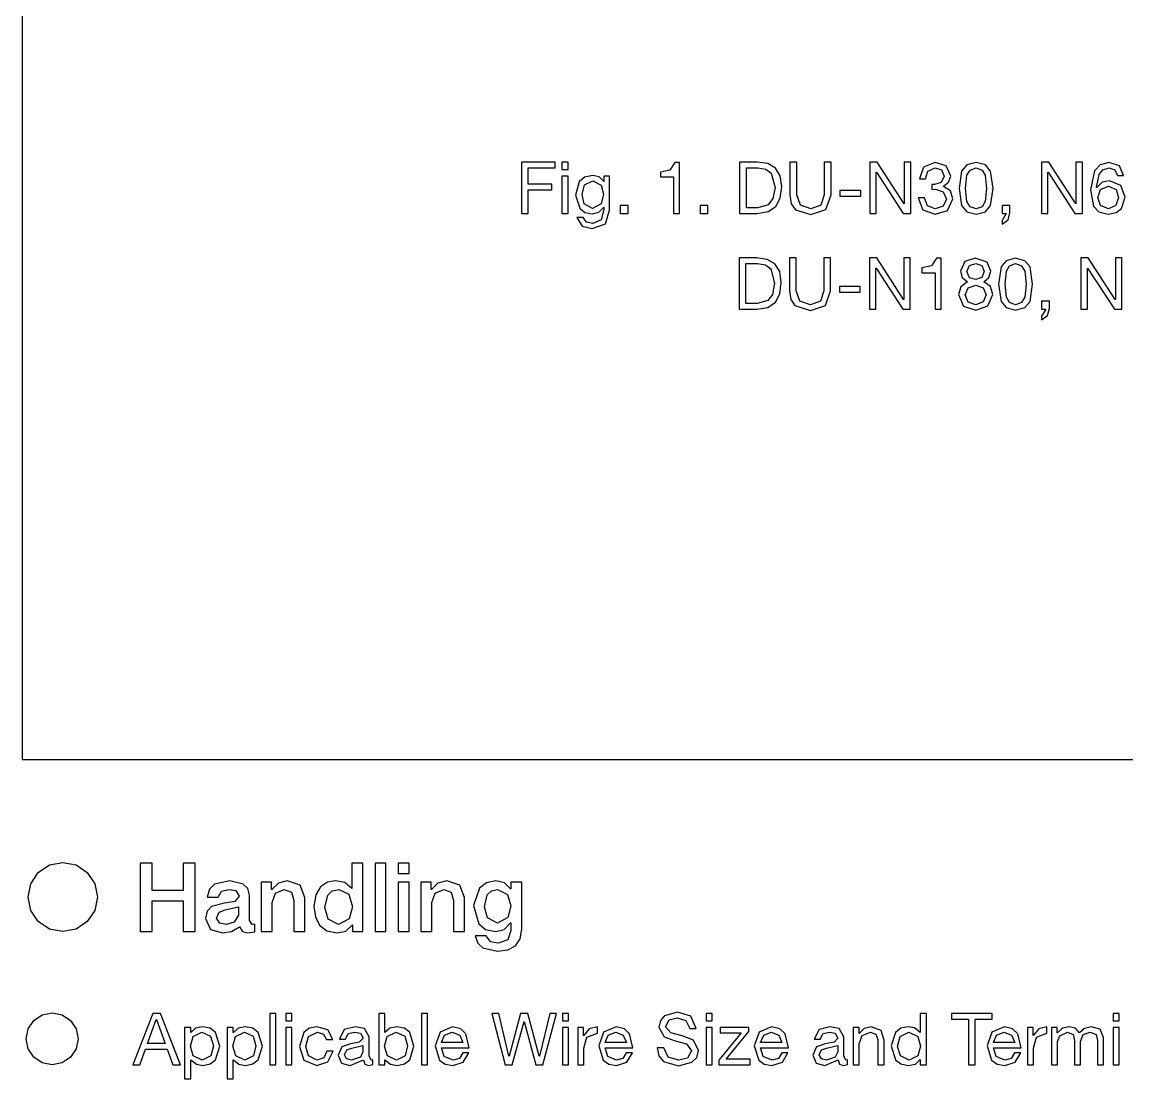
# Model space of a CAD drawing. Extents: x -212 to 220, y 7 to 294.
# Drawn here: x 18.11 to 66.95, y 149.98 to 196.68 of the extents above; entities that cross this region are included whole.
import ezdxf

# ---------------------------------------------------------------- set-up
doc = ezdxf.new("R2010")
doc.units = 0

msp = doc.modelspace()

# ---------------------------------------------------------------- linework, layer by layer
at = {"layer": '1'}
for p, q in [((18.105927, 258.917151), (18.105927, 164.090694)), ((41.668087, 190.493096), (40.179809, 190.493096)), ((40.179809, 190.493096), (40.179809, 188.227608)), ((41.668087, 190.240917), (41.668087, 190.493096)), ((42.241696, 190.493096), (41.972978, 190.493096)), ((41.972978, 190.493096), (41.972978, 190.162367)), ((42.241696, 190.162367), (42.241696, 190.493096)), ((50.602923, 190.493096), (49.82571, 190.493096)), ((49.82571, 190.493096), (49.82571, 188.227608)), ((51.067558, 190.427403), (50.602923, 190.493096)), ((52.350616, 190.493096), (52.048826, 190.493096)), ((52.048826, 190.493096), (52.048826, 189.04616)), ((52.350616, 189.04616), (52.350616, 190.493096)), ((53.871967, 190.493096), (53.570176, 190.493096)), ((53.570176, 190.493096), (53.570176, 189.04616)), ((53.871967, 189.04616), (53.871967, 190.493096)), ((55.906982, 190.493096), (55.584519, 190.493096)), ((55.584519, 190.493096), (55.584519, 188.227608)), ((57.097604, 188.657555), (55.906982, 190.493096)), ((57.391115, 190.493096), (57.105859, 190.493096)), ((57.105859, 190.493096), (57.105859, 188.657555)), ((57.391115, 188.227608), (57.391115, 190.493096)), ((63.495131, 190.493092), (63.172671, 190.493092)), ((63.172671, 190.493092), (63.172671, 188.227604)), ((64.685753, 188.657551), (63.495131, 190.493092)), ((64.97926, 190.493092), (64.694008, 190.493092)), ((64.694008, 190.493092), (64.694008, 188.657551)), ((64.97926, 188.227604), (64.97926, 190.493092)), ((40.481599, 189.521583), (40.481599, 190.240917)), ((40.481599, 190.240917), (41.668087, 190.240917)), ((41.972978, 190.162367), (42.241696, 190.162367)), ((46.739602, 190.139115), (46.324123, 190.054883)), ((46.324123, 190.054883), (46.324123, 189.839908)), ((46.969045, 190.480696), (46.739602, 190.139115)), ((47.175751, 190.480696), (46.969045, 190.480696)), ((47.175751, 188.227608), (47.175751, 190.480696)), ((50.1275, 190.240917), (50.635996, 190.240917)), ((50.1275, 188.479787), (50.1275, 190.240917)), ((50.635996, 190.240917), (50.987911, 190.181424)), ((50.987911, 190.181424), (51.222005, 190.009924)), ((51.408557, 190.227997), (51.067558, 190.427403)), ((51.222005, 190.009924), (51.392537, 189.372754)), ((51.618556, 189.891391), (51.408557, 190.227997)), ((55.869775, 188.227608), (55.869775, 190.046614)), ((55.869775, 190.046614), (55.87803, 190.046614)), ((55.87803, 190.046614), (57.060386, 188.227608)), ((57.960598, 190.276553), (57.777663, 189.753072)), ((58.472193, 190.480675), (57.960598, 190.276553)), ((58.04638, 189.753072), (58.149214, 190.094652)), ((58.149214, 190.094652), (58.472193, 190.240896)), ((58.96105, 190.333914), (58.472193, 190.480675)), ((58.472193, 190.240896), (58.757963, 190.147362)), ((58.757963, 190.147362), (58.873201, 189.877094)), ((59.158453, 189.877094), (58.96105, 190.333914)), ((59.641628, 190.093639), (59.530524, 189.331415)), ((59.867131, 190.371465), (59.641628, 190.093639)), ((60.28293, 190.480696), (59.867131, 190.371465)), ((59.875718, 189.913802), (60.014598, 190.146539)), ((60.014598, 190.146539), (60.28293, 190.240913)), ((60.696341, 190.371465), (60.28293, 190.480696)), ((60.28293, 190.240913), (60.548869, 190.146539)), ((60.548869, 190.146539), (60.686522, 189.913802)), ((60.920617, 190.093639), (60.696341, 190.371465)), ((61.031205, 189.331415), (60.920617, 190.093639)), ((63.457923, 188.227604), (63.457923, 190.046611)), ((63.457923, 190.046611), (63.466178, 190.046611)), ((63.466178, 190.046611), (64.648531, 188.227604)), ((65.514641, 190.108106), (65.341008, 189.273532)), ((65.770052, 190.378696), (65.514641, 190.108106)), ((65.717231, 189.94325), (65.880656, 190.156028)), ((66.171964, 190.480692), (65.770052, 190.378696)), ((65.880656, 190.156028), (66.159578, 190.240906)), ((66.159578, 190.240906), (66.417441, 190.149439)), ((66.615351, 190.329797), (66.171964, 190.480692)), ((66.417441, 190.149439), (66.535779, 189.906043)), ((66.804482, 189.90605), (66.615351, 190.329797)), ((41.523396, 189.521583), (40.481599, 189.521583)), ((41.523396, 189.26527), (41.523396, 189.521583)), ((42.241696, 189.868846), (41.972978, 189.868846)), ((41.972978, 189.868846), (41.972978, 188.227608)), ((42.241696, 188.227608), (42.241696, 189.868846)), ((42.740379, 189.618217), (42.574498, 189.042025)), ((42.973891, 189.825116), (42.740379, 189.618217)), ((42.972915, 189.488509), (43.343432, 189.670409)), ((43.331039, 189.906054), (42.973891, 189.825116)), ((43.616809, 189.837841), (43.331039, 189.906054)), ((43.343432, 189.670409), (43.704134, 189.483858)), ((43.818863, 189.633202), (43.616809, 189.837841)), ((43.82299, 189.633202), (43.818863, 189.633202)), ((44.079304, 189.868846), (43.82299, 189.868846)), ((43.82299, 189.868846), (43.82299, 189.633202)), ((44.079304, 188.368168), (44.079304, 189.868846)), ((46.324123, 189.839908), (46.907034, 189.839908)), ((46.907034, 189.839908), (46.907034, 188.227608)), ((51.690193, 189.414096), (51.618556, 189.891391)), ((57.777663, 189.753072), (58.04638, 189.753072)), ((58.443255, 189.509158), (58.323367, 189.513286)), ((58.323367, 189.513286), (58.323367, 189.285939)), ((58.743494, 189.601659), (58.443255, 189.509158)), ((58.873201, 189.877094), (58.743494, 189.601659)), ((58.844263, 189.426478), (59.066471, 189.608377)), ((59.066471, 189.608377), (59.158453, 189.877094)), ((59.815776, 189.335543), (59.875718, 189.913802)), ((60.686522, 189.913802), (60.74595, 189.335543)), ((65.609739, 189.385147), (65.717231, 189.94325)), ((65.855705, 189.605295), (65.617994, 189.381019)), ((66.180233, 189.67454), (65.855705, 189.605295)), ((66.68666, 189.465769), (66.180233, 189.67454)), ((66.535779, 189.906043), (66.804482, 189.90605)), ((40.481599, 188.227608), (40.481599, 189.26527)), ((40.481599, 189.26527), (41.523396, 189.26527)), ((42.574498, 189.042025), (42.757432, 188.455501)), ((42.859743, 189.070964), (42.972915, 189.488509)), ((42.957929, 188.648768), (42.859743, 189.070964)), ((43.810587, 189.083367), (43.699999, 188.648768)), ((43.704134, 189.483858), (43.810587, 189.083367)), ((51.392537, 189.372754), (51.302103, 188.880925)), ((51.626695, 188.909541), (51.690193, 189.414096)), ((52.048826, 189.04616), (52.112194, 188.655228)), ((52.51443, 188.585724), (52.350616, 189.04616)), ((53.570176, 189.04616), (53.417215, 188.585724)), ((53.637873, 188.396073), (53.871967, 189.04616)), ((55.180413, 189.236328), (54.262639, 189.236328)), ((54.262639, 189.236328), (54.262639, 188.984149)), ((55.180413, 188.984149), (55.180413, 189.236328)), ((58.323367, 189.285939), (58.488731, 189.294194)), ((58.488731, 189.294194), (58.827727, 189.184639)), ((58.827727, 189.184639), (58.968285, 188.864247)), ((58.844263, 189.422351), (58.844263, 189.426478)), ((59.15122, 189.227014), (58.844263, 189.422351)), ((59.253537, 188.876647), (59.15122, 189.227014)), ((59.530524, 189.331415), (59.641628, 188.574873)), ((59.530524, 189.331415), (59.530524, 189.331415)), ((59.875721, 188.75522), (59.815776, 189.335543)), ((59.815776, 189.335543), (59.815776, 189.335543)), ((60.74595, 189.335543), (60.686525, 188.75522)), ((60.920617, 188.574873), (61.031205, 189.331415)), ((65.341008, 189.273532), (65.478468, 188.553682)), ((65.617994, 189.381019), (65.609739, 189.385147)), ((65.663471, 188.930403), (65.783876, 189.290069)), ((65.783876, 189.290069), (66.130622, 189.438896)), ((66.130622, 189.438896), (66.470653, 189.288001)), ((66.130622, 189.438896), (66.130622, 189.438896)), ((66.470653, 189.288001), (66.581241, 188.926269)), ((66.870628, 188.946938), (66.68666, 189.465769)), ((43.322763, 188.446714), (42.957929, 188.648768)), ((43.699999, 188.648768), (43.322763, 188.446714)), ((44.897856, 188.579005), (44.546458, 188.579005)), ((44.546458, 188.579005), (44.546458, 188.227608)), ((44.897856, 188.227608), (44.897856, 188.579005)), ((48.428385, 188.579005), (48.076984, 188.579005)), ((48.076984, 188.579005), (48.076984, 188.227608)), ((48.428385, 188.227608), (48.428385, 188.579005)), ((51.087647, 188.613113), (50.627727, 188.479787)), ((51.302103, 188.880925), (51.087647, 188.613113)), ((51.091975, 188.306608), (51.430261, 188.537149)), ((51.430261, 188.537149), (51.626695, 188.909541)), ((52.112194, 188.655228), (52.295322, 188.38367)), ((52.979, 188.426045), (52.51443, 188.585724)), ((53.417215, 188.585724), (52.979, 188.426045)), ((54.262639, 188.984149), (55.180413, 188.984149)), ((57.105859, 188.657555), (57.097604, 188.657555)), ((57.996769, 188.922123), (57.728056, 188.922123)), ((57.728056, 188.922123), (57.928564, 188.382622)), ((58.126478, 188.565557), (57.996769, 188.922123)), ((58.476327, 188.426031), (58.126478, 188.565557)), ((58.821525, 188.542819), (58.476327, 188.426031)), ((58.968285, 188.864247), (58.821525, 188.542819)), ((59.023062, 188.364536), (59.253537, 188.876647)), ((59.641628, 188.574873), (59.867131, 188.298921)), ((60.014601, 188.521061), (59.875721, 188.75522)), ((60.686525, 188.75522), (60.548872, 188.521061)), ((60.696341, 188.298921), (60.920617, 188.574873)), ((61.779477, 188.579002), (61.42808, 188.579002)), ((61.42808, 188.579002), (61.42808, 188.227604)), ((61.779477, 188.260677), (61.779477, 188.579002)), ((64.694008, 188.657551), (64.685753, 188.657551)), ((65.478468, 188.553682), (65.714241, 188.292781)), ((65.785425, 188.572802), (65.663471, 188.930403)), ((66.130622, 188.426041), (65.785425, 188.572802)), ((66.464453, 188.575386), (66.130622, 188.426041)), ((66.581241, 188.926269), (66.464453, 188.575386)), ((66.706815, 188.444644), (66.870628, 188.946938)), ((40.179809, 188.227608), (40.481599, 188.227608)), ((41.972978, 188.227608), (42.241696, 188.227608)), ((42.757432, 188.455501), (42.9861, 188.274053)), ((42.9861, 188.274053), (43.306236, 188.206939)), ((43.306236, 188.206939), (43.605957, 188.281869)), ((43.322763, 188.446714), (43.322763, 188.446714)), ((43.605957, 188.281869), (43.818863, 188.508725)), ((43.82299, 188.397107), (43.708785, 187.949073)), ((43.818863, 188.508725), (43.82299, 188.508725)), ((43.82299, 188.508725), (43.82299, 188.397107)), ((43.892236, 187.765105), (44.079304, 188.368168)), ((44.546458, 188.227608), (44.897856, 188.227608)), ((46.907034, 188.227608), (47.175751, 188.227608)), ((48.076984, 188.227608), (48.428385, 188.227608)), ((49.82571, 188.227608), (50.602923, 188.227608)), ((50.627727, 188.479787), (50.1275, 188.479787)), ((50.602923, 188.227608), (51.091975, 188.306608)), ((52.295322, 188.38367), (52.979, 188.173866)), ((52.979, 188.173866), (53.637873, 188.396073)), ((55.584519, 188.227608), (55.869775, 188.227608)), ((57.060386, 188.227608), (57.391115, 188.227608)), ((57.928564, 188.382622), (58.476327, 188.190386)), ((58.476327, 188.190386), (59.023062, 188.364536)), ((59.867131, 188.298921), (60.28293, 188.1904)), ((60.28293, 188.426041), (60.014601, 188.521061)), ((60.548872, 188.521061), (60.28293, 188.426041)), ((60.28293, 188.1904), (60.696341, 188.298921)), ((61.42808, 188.227604), (61.614113, 188.227604)), ((61.614113, 188.227604), (61.432214, 187.92168)), ((61.697312, 187.947002), (61.779477, 188.260677)), ((63.172671, 188.227604), (63.457923, 188.227604)), ((64.648531, 188.227604), (64.97926, 188.227604)), ((65.714241, 188.292781), (66.118222, 188.190397)), ((66.118222, 188.190397), (66.474724, 188.262098)), ((66.474724, 188.262098), (66.706815, 188.444644)), ((42.90522, 188.041574), (42.636502, 188.041574)), ((42.636502, 188.041574), (42.866982, 187.66847)), ((42.866982, 187.66847), (43.314494, 187.562016)), ((43.056113, 187.836418), (42.90522, 188.041574)), ((43.331032, 187.776992), (43.056113, 187.836418)), ((43.314494, 187.562016), (43.892236, 187.765105)), ((43.708785, 187.949073), (43.331032, 187.776992)), ((61.432214, 187.76045), (61.697312, 187.947002)), ((61.432214, 187.92168), (61.432214, 187.76045)), ((50.583288, 186.260795), (49.806074, 186.260795)), ((49.806074, 186.260795), (49.806074, 183.995307)), ((51.047921, 186.195102), (50.583288, 186.260795)), ((51.38892, 185.995696), (51.047921, 186.195102)), ((52.33098, 186.260795), (52.02919, 186.260795)), ((52.02919, 186.260795), (52.02919, 184.813859)), ((52.33098, 184.813859), (52.33098, 186.260795)), ((53.852331, 186.260795), (53.550541, 186.260795)), ((53.550541, 186.260795), (53.550541, 184.813859)), ((53.852331, 184.813859), (53.852331, 186.260795)), ((55.887343, 186.260795), (55.564883, 186.260795)), ((55.564883, 186.260795), (55.564883, 183.995307)), ((57.077965, 184.425254), (55.887343, 186.260795)), ((57.371472, 186.260795), (57.08622, 186.260795)), ((57.08622, 186.260795), (57.08622, 184.425254)), ((57.371472, 183.995307), (57.371472, 186.260795)), ((58.535238, 186.248395), (58.305795, 185.906814)), ((58.741944, 186.248395), (58.535238, 186.248395)), ((58.741944, 183.995307), (58.741944, 186.248395)), ((59.785804, 186.09905), (59.5853, 185.673753)), ((60.246756, 186.248395), (59.785804, 186.09905)), ((60.772307, 186.068043), (60.246756, 186.248395)), ((61.612757, 186.13915), (61.387254, 185.861324)), ((62.028559, 186.248381), (61.612757, 186.13915)), ((62.441968, 186.13915), (62.028559, 186.248381)), ((62.666243, 185.861324), (62.441968, 186.13915)), ((64.9183, 186.260774), (64.918296, 183.995286)), ((65.240759, 186.260774), (64.9183, 186.260774)), ((66.431382, 184.425233), (65.240759, 186.260774)), ((66.724892, 186.260774), (66.439637, 186.260774)), ((66.439637, 186.260774), (66.439637, 184.425233)), ((66.724892, 183.995286), (66.724892, 186.260774)), ((50.107864, 186.008616), (50.616361, 186.008616)), ((50.107864, 184.247486), (50.107864, 186.008616)), ((50.616361, 186.008616), (50.968276, 185.949123)), ((50.968276, 185.949123), (51.202369, 185.777623)), ((51.202369, 185.777623), (51.372901, 185.140453)), ((51.59892, 185.65909), (51.38892, 185.995696)), ((51.670557, 185.181795), (51.59892, 185.65909)), ((55.850135, 183.995307), (55.850135, 185.814313)), ((55.850135, 185.814313), (55.85839, 185.814313)), ((55.85839, 185.814313), (57.040744, 183.995307)), ((58.305795, 185.906814), (57.890319, 185.822582)), ((57.890319, 185.822582), (57.890319, 185.607607)), ((57.890319, 185.607607), (58.473226, 185.607607)), ((58.473226, 185.607607), (58.473226, 183.995307)), ((59.5853, 185.673753), (59.672634, 185.390566)), ((59.5853, 185.673753), (59.5853, 185.673753)), ((59.870555, 185.661335), (59.986309, 185.920235)), ((59.987343, 185.388485), (59.870555, 185.661335)), ((59.870555, 185.661335), (59.870555, 185.661335)), ((59.986309, 185.920235), (60.263295, 186.008602)), ((60.263295, 186.008602), (60.535627, 185.920235)), ((60.535627, 185.920235), (60.643631, 185.661335)), ((60.643631, 185.661335), (60.536661, 185.396236)), ((60.928886, 185.673753), (60.772307, 186.068043)), ((60.84207, 185.395218), (60.928886, 185.673753)), ((61.387254, 185.861324), (61.276149, 185.099097)), ((61.561405, 185.103224), (61.621347, 185.681483)), ((61.621347, 185.681483), (61.760227, 185.914221)), ((61.760227, 185.914221), (62.028559, 186.008595)), ((62.028559, 186.008595), (62.294498, 185.914221)), ((62.294498, 185.914221), (62.432151, 185.681483)), ((62.432151, 185.681483), (62.491579, 185.103224)), ((62.776831, 185.099097), (62.666243, 185.861324)), ((65.203552, 183.995286), (65.203552, 185.814292)), ((65.203552, 185.814292), (65.211807, 185.814292)), ((65.211807, 185.814292), (66.394164, 183.995286)), ((51.372901, 185.140453), (51.282468, 184.648623)), ((51.60706, 184.67724), (51.670557, 185.181795)), ((59.899493, 185.206598), (59.608556, 184.990592)), ((59.672634, 185.390566), (59.899493, 185.206598)), ((60.271564, 185.301668), (59.987343, 185.388485)), ((60.536661, 185.396236), (60.271564, 185.301668)), ((60.618827, 185.206598), (60.84207, 185.395218)), ((60.918033, 184.996794), (60.618827, 185.206598)), ((51.282468, 184.648623), (51.068011, 184.380811)), ((51.410625, 184.304848), (51.60706, 184.67724)), ((52.02919, 184.813859), (52.092558, 184.422927)), ((52.494794, 184.353423), (52.33098, 184.813859)), ((53.550541, 184.813859), (53.397579, 184.353423)), ((53.618238, 184.16377), (53.852331, 184.813859)), ((55.160774, 185.004027), (54.243003, 185.004027)), ((54.243003, 185.004027), (54.243003, 184.751848)), ((54.243003, 184.751848), (55.160774, 184.751848)), ((55.160774, 184.751848), (55.160774, 185.004027)), ((59.608556, 184.990592), (59.506754, 184.64436)), ((59.506754, 184.64436), (59.726378, 184.127597)), ((59.792006, 184.63196), (59.930499, 184.944602)), ((59.926364, 184.310533), (59.792006, 184.63196)), ((59.792006, 184.63196), (59.792006, 184.63196)), ((59.930499, 184.944602), (60.267429, 185.061907)), ((60.267429, 185.061907), (60.593506, 184.93995)), ((60.593506, 184.93995), (60.730449, 184.63196)), ((60.730449, 184.63196), (60.601775, 184.319834)), ((60.798661, 184.136899), (61.015701, 184.64436)), ((61.015701, 184.64436), (60.918033, 184.996794)), ((61.276149, 185.099097), (61.387254, 184.342556)), ((61.276149, 185.099097), (61.276149, 185.099097)), ((61.621349, 184.5229), (61.561405, 185.103224)), ((61.561405, 185.103224), (61.561405, 185.103224)), ((62.491579, 185.103224), (62.432153, 184.5229)), ((62.666243, 184.342556), (62.776831, 185.099097)), ((50.608091, 184.247486), (50.107864, 184.247486)), ((51.068011, 184.380811), (50.608091, 184.247486)), ((51.072339, 184.074307), (51.410625, 184.304848)), ((52.092558, 184.422927), (52.275686, 184.151367)), ((52.275686, 184.151367), (52.959364, 183.941561)), ((52.959364, 184.193744), (52.494794, 184.353423)), ((53.397579, 184.353423), (52.959364, 184.193744)), ((52.959364, 183.941561), (53.618238, 184.16377)), ((57.08622, 184.425254), (57.077965, 184.425254)), ((60.271564, 184.193744), (59.926364, 184.310533)), ((60.601775, 184.319834), (60.271564, 184.193744)), ((61.387254, 184.342556), (61.612757, 184.066605)), ((61.76023, 184.288742), (61.621349, 184.5229)), ((62.028559, 184.193723), (61.76023, 184.288742)), ((62.294501, 184.288742), (62.028559, 184.193723)), ((62.432153, 184.5229), (62.294501, 184.288742)), ((62.441968, 184.066605), (62.666243, 184.342556)), ((63.525102, 184.346683), (63.173705, 184.346683)), ((63.173705, 184.346683), (63.173705, 183.995286)), ((63.525102, 184.028359), (63.525102, 184.346683)), ((66.439637, 184.425233), (66.431382, 184.425233)), ((49.806074, 183.995307), (50.583288, 183.995307)), ((50.583288, 183.995307), (51.072339, 184.074307)), ((55.564883, 183.995307), (55.850135, 183.995307)), ((57.040744, 183.995307), (57.371472, 183.995307)), ((58.473226, 183.995307), (58.741944, 183.995307)), ((59.726378, 184.127597), (60.271564, 183.958099)), ((60.271564, 183.958099), (60.798661, 184.136899)), ((61.612757, 184.066605), (62.028559, 183.958085)), ((62.028559, 183.958085), (62.441968, 184.066605)), ((63.173705, 183.995286), (63.359738, 183.995286)), ((63.359738, 183.995286), (63.177839, 183.689361)), ((63.177839, 183.528131), (63.442937, 183.714683)), ((63.177839, 183.689361), (63.177839, 183.528131)), ((63.442937, 183.714683), (63.525102, 184.028359)), ((64.918296, 183.995286), (65.203552, 183.995286)), ((66.394164, 183.995286), (66.724892, 183.995286)), ((18.105927, 164.090694), (191.919155, 164.090694)), ((18.822484, 159.095688), (19.317543, 159.4321)), ((19.317543, 159.4321), (19.905619, 159.544238)), ((19.905619, 159.544238), (20.493179, 159.4321)), ((20.493179, 159.4321), (20.986688, 159.095688)), ((23.856966, 159.506599), (23.3278, 159.506599)), ((23.3278, 159.506599), (23.3278, 156.484568)), ((23.856966, 158.303575), (23.856966, 159.506599)), ((25.762789, 159.506599), (25.233623, 159.506599)), ((25.233623, 159.506599), (25.233623, 158.303575)), ((25.762789, 156.484568), (25.762789, 159.506599)), ((33.173173, 159.506599), (32.689482, 159.506599)), ((32.689482, 159.506599), (32.689482, 158.390391)), ((33.173173, 156.484568), (33.173173, 159.506599)), ((34.193263, 159.506599), (33.713707, 159.506599)), ((33.713707, 159.506599), (33.713707, 156.484568)), ((34.193263, 156.484568), (34.193263, 159.506599)), ((35.213354, 159.506599), (34.733798, 159.506599)), ((34.733798, 159.506599), (34.733798, 159.051848)), ((35.213354, 159.051848), (35.213354, 159.506599)), ((18.487621, 158.602179), (18.822484, 159.095688)), ((20.986688, 159.095688), (21.323101, 158.602179)), ((34.733798, 159.051848), (35.213354, 159.051848)), ((18.376, 158.014619), (18.487621, 158.602179)), ((21.323101, 158.602179), (21.435238, 158.014619)), ((25.233623, 158.303575), (23.856966, 158.303575)), ((26.391496, 158.356801), (26.289887, 158.005919)), ((26.619065, 158.58056), (26.391496, 158.356801)), ((27.286207, 158.733522), (26.619065, 158.58056)), ((26.773578, 158.005919), (26.920854, 158.267918)), ((26.920854, 158.267918), (27.257268, 158.353184)), ((27.257268, 158.353184), (27.55544, 158.297374)), ((27.884102, 158.588828), (27.286207, 158.733522)), ((27.55544, 158.297374), (27.707885, 158.055528)), ((28.085575, 158.391683), (27.884102, 158.588828)), ((28.162637, 158.09687), (28.085575, 158.391683)), ((29.139318, 158.67151), (28.680433, 158.67151)), ((28.680433, 158.67151), (28.680434, 156.484568)), ((29.139318, 158.353184), (29.139318, 158.67151)), ((29.147588, 158.344916), (29.139318, 158.353184)), ((29.434391, 158.629136), (29.147588, 158.344916)), ((29.307784, 158.184719), (29.693289, 158.353184)), ((29.829715, 158.733522), (29.434391, 158.629136)), ((29.693289, 158.353184), (30.012132, 158.235879)), ((30.394537, 158.544386), (29.829715, 158.733522)), ((30.602793, 157.989383), (30.394537, 158.544386)), ((31.301972, 158.460671), (31.087968, 158.105655)), ((31.605119, 158.666859), (31.301972, 158.460671)), ((31.953611, 158.733522), (31.605119, 158.666859)), ((31.625984, 158.10152), (31.81499, 158.283744)), ((31.81499, 158.283744), (32.102439, 158.353184)), ((32.367021, 158.651873), (31.953611, 158.733522)), ((32.102439, 158.353184), (32.543755, 158.148029)), ((32.681213, 158.390391), (32.367021, 158.651873)), ((32.689482, 158.390391), (32.681213, 158.390391)), ((35.213354, 158.67151), (34.733798, 158.67151)), ((34.733798, 158.67151), (34.733798, 156.484568)), ((35.213354, 156.484568), (35.213354, 158.67151)), ((36.196236, 158.67151), (35.73735, 158.67151)), ((35.73735, 158.67151), (35.737351, 156.484568)), ((36.196236, 158.353184), (36.196236, 158.67151)), ((36.204505, 158.344916), (36.196236, 158.353184)), ((36.491309, 158.629136), (36.204505, 158.344916)), ((36.364702, 158.184719), (36.750207, 158.353184)), ((36.886633, 158.733522), (36.491309, 158.629136)), ((36.750207, 158.353184), (37.06905, 158.235879)), ((37.451455, 158.544386), (36.886633, 158.733522)), ((37.659711, 157.989383), (37.451455, 158.544386)), ((38.325301, 158.405894), (38.063818, 157.637984)), ((38.635875, 158.644897), (38.325301, 158.405894)), ((39.05187, 158.733522), (38.635875, 158.644897)), ((38.6736, 158.107205), (38.850979, 158.284842)), ((38.850979, 158.284842), (39.12215, 158.353184)), ((39.433757, 158.645155), (39.05187, 158.733522)), ((39.12215, 158.353184), (39.572251, 158.132009)), ((39.700924, 158.373855), (39.433757, 158.645155)), ((39.709193, 158.373855), (39.700924, 158.373855)), ((40.192884, 158.67151), (39.709193, 158.67151)), ((39.709193, 158.67151), (39.709193, 158.373855)), ((40.192884, 156.600323), (40.192884, 158.67151)), ((18.487621, 157.426543), (18.376, 158.014619)), ((18.376, 158.014619), (18.376, 158.014619)), ((21.435238, 158.014619), (21.323101, 157.426543)), ((23.856966, 156.484568), (23.856966, 157.848823)), ((23.856966, 157.848823), (25.233623, 157.848823)), ((25.233623, 157.848823), (25.233623, 156.484568)), ((26.289887, 158.005919), (26.773578, 158.005919)), ((27.511515, 157.818334), (27.054697, 157.745471)), ((27.707885, 158.055528), (27.511515, 157.818334)), ((28.162637, 156.972393), (28.162637, 158.09687)), ((29.164124, 157.774409), (29.307784, 158.184719)), ((29.164124, 156.484568), (29.164124, 157.774409)), ((30.012132, 158.235879), (30.123236, 157.861226)), ((30.123236, 157.861226), (30.123236, 156.484568)), ((30.602793, 156.484568), (30.602793, 157.989383)), ((31.087968, 158.105655), (31.006901, 157.592509)), ((31.490592, 157.555302), (31.625984, 158.10152)), ((32.543755, 158.148029), (32.706019, 157.580106)), ((36.221042, 157.774409), (36.364702, 158.184719)), ((36.221042, 156.484568), (36.221042, 157.774409)), ((37.06905, 158.235879), (37.180154, 157.861226)), ((37.180154, 157.861226), (37.180154, 156.484568)), ((37.659711, 156.484568), (37.659711, 157.989383)), ((38.54751, 157.588375), (38.6736, 158.107205)), ((39.572251, 158.132009), (39.709193, 157.625582)), ((18.822484, 156.931483), (18.487621, 157.426543)), ((21.323101, 157.426543), (20.986688, 156.931483)), ((26.285559, 157.393749), (26.211339, 157.063343)), ((26.479539, 157.591992), (26.285559, 157.393749)), ((27.054697, 157.745471), (26.479539, 157.591992)), ((26.695029, 157.084014), (26.813885, 157.34963)), ((26.813885, 157.34963), (27.08777, 157.447815)), ((27.08777, 157.447815), (27.678947, 157.580106)), ((27.678947, 157.580106), (27.678947, 157.220439)), ((31.006901, 157.592509), (31.07001, 157.134786)), ((31.635802, 157.040089), (31.490592, 157.555302)), ((31.490592, 157.555302), (31.490592, 157.555302)), ((32.706019, 157.580106), (32.561325, 157.050941)), ((38.063818, 157.637984), (38.293261, 156.825632)), ((38.684452, 157.091765), (38.54751, 157.588375)), ((39.709193, 157.625582), (39.575352, 157.105718)), ((19.317543, 156.596621), (18.822484, 156.931483)), ((20.986688, 156.931483), (20.493179, 156.596621)), ((26.211339, 157.063343), (26.438198, 156.585337)), ((26.852642, 156.864906), (26.695029, 157.084014)), ((27.137379, 156.807029), (26.852642, 156.864906)), ((27.487227, 156.899012), (27.137379, 156.807029)), ((27.678947, 157.220439), (27.487227, 156.899012)), ((28.274258, 156.807029), (28.162637, 156.972393)), ((28.394147, 156.815297), (28.274258, 156.807029)), ((28.394147, 156.480434), (28.394147, 156.815297)), ((31.07001, 157.134786), (31.260631, 156.764654)), ((32.094171, 156.807029), (31.635802, 157.040089)), ((32.561325, 157.050941), (32.094171, 156.807029)), ((38.293261, 156.825632), (38.597506, 156.576423)), ((39.12215, 156.864906), (38.684452, 157.091765)), ((39.575352, 157.105718), (39.12215, 156.864906)), ((39.12215, 156.864906), (39.12215, 156.864906)), ((39.423422, 156.586888), (39.700924, 156.86904)), ((39.700924, 156.86904), (39.709193, 156.86904)), ((39.709193, 156.86904), (39.709193, 156.534178)), ((19.905619, 156.485), (19.317543, 156.596621)), ((20.493179, 156.596621), (19.905619, 156.485)), ((23.3278, 156.484568), (23.856966, 156.484568)), ((25.233623, 156.484568), (25.762789, 156.484568)), ((26.438198, 156.585337), (26.959612, 156.426691)), ((26.959612, 156.426691), (27.362687, 156.489219)), ((27.362687, 156.489219), (27.716154, 156.691274)), ((27.716154, 156.691274), (27.844827, 156.484568)), ((27.844827, 156.484568), (28.088223, 156.426691)), ((28.088223, 156.426691), (28.394147, 156.480434)), ((28.680434, 156.484568), (29.164124, 156.484568)), ((30.123236, 156.484568), (30.602793, 156.484568)), ((31.260631, 156.764654), (31.580702, 156.516995)), ((31.580702, 156.516995), (32.032159, 156.426691)), ((32.032159, 156.426691), (32.424899, 156.50989)), ((32.424899, 156.50989), (32.706018, 156.782224)), ((32.706018, 156.782224), (32.718422, 156.782224)), ((32.718422, 156.782224), (32.718422, 156.484568)), ((32.718422, 156.484568), (33.173173, 156.484568)), ((33.713707, 156.484568), (34.193263, 156.484568)), ((34.733798, 156.484568), (35.213354, 156.484568)), ((35.737351, 156.484568), (36.221042, 156.484568)), ((37.180154, 156.484568), (37.659711, 156.484568)), ((38.621924, 156.298534), (38.138233, 156.298534)), ((38.138233, 156.298534), (38.248304, 155.975686)), ((38.597506, 156.576423), (39.043601, 156.484568)), ((38.814676, 156.033434), (38.621924, 156.298534)), ((39.043601, 156.484568), (39.423422, 156.586888)), ((39.709193, 156.534178), (39.573801, 156.12025)), ((40.122023, 156.169278), (40.192884, 156.600323)), ((38.248304, 155.975686), (38.479297, 155.765234)), ((39.146955, 155.976073), (38.814676, 156.033434)), ((39.573801, 156.12025), (39.146955, 155.976073)), ((39.577225, 155.677707), (39.914348, 155.861869)), ((39.914348, 155.861869), (40.122023, 156.169278)), ((38.479297, 155.765234), (39.118016, 155.616406)), ((39.118016, 155.616406), (39.577225, 155.677707)), ((18.992657, 152.815325), (19.433714, 152.899429)), ((19.433714, 152.899429), (19.874384, 152.815325)), ((47.078389, 152.92458), (46.512017, 152.765934)), ((47.663366, 152.753015), (47.078389, 152.92458)), ((18.370216, 152.192884), (18.621363, 152.563016)), ((18.621363, 152.563016), (18.992657, 152.815325)), ((19.874384, 152.815325), (20.244516, 152.563016)), ((20.244516, 152.563016), (20.496825, 152.192884)), ((23.882787, 152.870837), (22.998088, 150.605347)), ((23.655411, 151.543789), (24.039883, 152.597986)), ((24.217649, 152.870837), (23.882787, 152.870837)), ((24.039883, 152.597986), (24.048151, 152.597986)), ((24.048151, 152.597986), (24.424355, 151.543789)), ((25.102348, 150.605347), (24.217649, 152.870837)), ((29.329471, 152.870837), (29.060754, 152.870837)), ((29.060754, 152.870837), (29.060754, 150.605347)), ((29.329471, 150.605347), (29.329471, 152.870837)), ((30.034336, 152.870837), (29.765619, 152.870837)), ((29.765619, 152.870837), (29.765619, 152.540109)), ((29.765619, 152.540109), (30.034336, 152.540109)), ((30.034336, 152.540109), (30.034336, 152.870837)), ((34.14467, 152.870837), (33.871819, 152.870837)), ((33.871819, 152.870837), (33.871819, 150.605347)), ((34.14467, 152.023345), (34.14467, 152.870837)), ((36.031889, 152.870837), (35.763173, 152.870837)), ((35.763173, 152.870837), (35.763173, 150.605347)), ((36.031889, 150.605347), (36.031889, 152.870837)), ((39.184143, 152.870837), (38.874085, 152.870837)), ((38.874085, 152.870837), (39.456994, 150.605347)), ((39.626493, 150.985685), (39.184143, 152.870837)), ((40.143256, 152.870837), (39.634762, 150.985685)), ((39.771186, 150.605347), (40.296219, 152.51117)), ((40.469851, 152.870837), (40.143256, 152.870837)), ((40.296219, 152.51117), (40.300354, 152.51117)), ((40.300354, 152.51117), (40.817117, 150.605347)), ((40.970078, 150.985685), (40.469851, 152.870837)), ((41.437232, 152.870837), (40.978347, 150.985685)), ((41.131309, 150.605347), (41.739022, 152.870837)), ((41.739022, 152.870837), (41.437232, 152.870837)), ((42.265087, 152.870837), (41.99637, 152.870837)), ((41.99637, 152.870837), (41.99637, 152.540109)), ((41.99637, 152.540109), (42.265087, 152.540109)), ((42.265087, 152.540109), (42.265087, 152.870837)), ((46.326111, 152.560069), (46.255702, 152.263124)), ((46.512017, 152.765934), (46.326111, 152.560069)), ((46.557492, 152.283794), (46.717172, 152.589718)), ((46.717172, 152.589718), (47.065987, 152.6724)), ((47.065987, 152.6724), (47.450976, 152.561813)), ((47.450976, 152.561813), (47.628225, 152.20938)), ((47.913479, 152.20938), (47.663366, 152.753015)), ((48.615243, 152.870837), (48.346526, 152.870837)), ((48.346526, 152.870837), (48.346526, 152.540109)), ((48.346526, 152.540109), (48.615243, 152.540109)), ((48.615243, 152.540109), (48.615243, 152.870837)), ((58.083378, 152.870837), (57.814661, 152.870837)), ((57.814661, 152.870837), (57.814661, 152.02748)), ((58.083378, 150.605347), (58.083378, 152.870837)), ((60.997923, 152.870837), (59.187184, 152.870837)), ((59.187184, 152.870837), (59.187184, 152.618657)), ((59.187184, 152.618657), (59.939592, 152.618657)), ((59.939592, 152.618657), (59.939592, 150.605347)), ((60.241381, 150.605347), (60.241381, 152.618657)), ((60.241381, 152.618657), (60.997923, 152.618657)), ((60.997923, 152.618657), (60.997923, 152.870837)), ((66.607916, 152.870837), (66.3392, 152.870837)), ((66.3392, 152.870837), (66.3392, 152.540109)), ((66.3392, 152.540109), (66.607916, 152.540109)), ((66.607916, 152.540109), (66.607916, 152.870837)), ((18.2865, 151.752214), (18.370216, 152.192884)), ((20.496825, 152.192884), (20.580929, 151.752214)), ((25.5602, 152.246587), (25.287349, 152.246587)), ((25.287349, 152.246587), (25.287349, 149.976963)), ((25.5602, 152.023345), (25.5602, 152.246587)), ((25.564334, 152.023345), (25.5602, 152.023345)), ((25.775691, 152.221783), (25.564334, 152.023345)), ((25.663553, 151.852814), (26.052159, 152.04815)), ((26.089366, 152.283794), (25.775691, 152.221783)), ((26.052159, 152.04815), (26.436631, 151.859015)), ((26.420353, 152.214483), (26.089366, 152.283794)), ((26.656772, 152.026963), (26.420353, 152.214483)), ((26.845907, 151.419766), (26.656772, 152.026963)), ((27.442252, 152.246587), (27.169401, 152.246587)), ((27.169401, 152.246587), (27.169401, 149.976963)), ((27.442252, 152.023345), (27.442252, 152.246587)), ((27.446386, 152.023345), (27.442252, 152.023345)), ((27.657743, 152.221783), (27.446386, 152.023345)), ((27.545604, 151.852814), (27.93421, 152.04815)), ((27.971418, 152.283794), (27.657743, 152.221783)), ((27.93421, 152.04815), (28.318682, 151.859015)), ((28.302405, 152.214483), (27.971418, 152.283794)), ((28.538824, 152.026963), (28.302405, 152.214483)), ((28.727959, 151.419766), (28.538824, 152.026963)), ((30.034336, 152.246587), (29.765619, 152.246587)), ((29.765619, 152.246587), (29.765619, 150.605347)), ((30.034336, 150.605347), (30.034336, 152.246587)), ((30.558334, 152.030063), (30.367131, 151.407364)), ((30.799662, 152.216034), (30.558334, 152.030063)), ((30.760905, 151.85178), (31.16088, 152.04815)), ((31.140209, 152.283794), (30.799662, 152.216034)), ((31.619249, 152.148402), (31.140209, 152.283794)), ((31.16088, 152.04815), (31.433731, 151.960817)), ((31.433731, 151.960817), (31.570156, 151.721556)), ((31.847141, 151.721556), (31.619249, 152.148402)), ((32.351502, 152.162355), (32.134462, 151.733958)), ((32.828991, 152.283794), (32.351502, 152.162355)), ((32.403178, 151.733958), (32.527202, 151.982521)), ((32.527202, 151.982521), (32.812455, 152.04815)), ((32.812455, 152.04815), (33.061535, 151.998541)), ((33.248603, 152.202662), (32.828991, 152.283794)), ((33.061535, 151.998541), (33.18039, 151.775299)), ((33.444973, 151.833177), (33.248603, 152.202662)), ((34.148805, 152.023345), (34.14467, 152.023345)), ((34.360161, 152.221783), (34.148805, 152.023345)), ((34.248023, 151.852814), (34.636629, 152.04815)), ((34.673836, 152.283794), (34.360161, 152.221783)), ((34.636629, 152.04815), (35.0211, 151.859015)), ((35.004823, 152.214483), (34.673836, 152.283794)), ((35.241242, 152.026963), (35.004823, 152.214483)), ((35.430377, 151.419766), (35.241242, 152.026963)), ((36.581725, 152.042466), (36.364685, 151.432168)), ((37.133628, 152.283794), (36.581725, 152.042466)), ((36.649938, 151.58513), (36.784296, 151.909658)), ((36.784296, 151.909658), (37.117092, 152.04815)), ((37.117092, 152.04815), (37.450921, 151.912758)), ((37.49814, 152.192973), (37.133628, 152.283794)), ((37.450921, 151.912758), (37.592514, 151.58513)), ((37.730489, 151.963401), (37.49814, 152.192973)), ((37.877767, 151.345352), (37.730489, 151.963401)), ((42.265087, 152.246587), (41.99637, 152.246587)), ((41.99637, 152.246587), (41.99637, 150.605347)), ((42.265087, 150.605347), (42.265087, 152.246587)), ((42.927576, 152.246587), (42.675396, 152.246587)), ((42.675396, 152.246587), (42.675397, 150.605347)), ((42.927576, 151.899322), (42.927576, 152.246587)), ((43.175624, 152.195428), (42.935846, 151.899322)), ((43.078989, 151.822841), (43.539425, 151.998541)), ((43.539425, 152.283794), (43.175624, 152.195428)), ((43.539425, 151.998541), (43.539425, 152.283794)), ((43.814513, 152.042466), (43.597473, 151.432168)), ((44.366416, 152.283794), (43.814513, 152.042466)), ((43.882726, 151.58513), (44.017084, 151.909658)), ((44.017084, 151.909658), (44.34988, 152.04815)), ((44.34988, 152.04815), (44.683709, 151.912758)), ((44.730928, 152.192973), (44.366416, 152.283794)), ((44.683709, 151.912758), (44.825302, 151.58513)), ((44.963278, 151.963401), (44.730928, 152.192973)), ((45.110555, 151.345352), (44.963278, 151.963401)), ((46.255702, 152.263124), (46.484628, 151.836277)), ((46.784868, 152.010426), (46.557492, 152.283794)), ((47.285095, 151.882786), (46.784868, 152.010426)), ((47.628225, 152.20938), (47.913479, 152.20938)), ((48.615243, 152.246587), (48.346526, 152.246587)), ((48.346526, 152.246587), (48.346526, 150.605347)), ((48.615243, 150.605347), (48.615243, 152.246587)), ((49.893715, 152.006809), (48.90153, 150.812053)), ((50.24098, 152.246587), (48.963541, 152.246587)), ((48.963541, 152.246587), (48.963541, 152.006809)), ((48.963541, 152.006809), (49.893715, 152.006809)), ((49.236392, 150.845125), (50.24098, 152.064686)), ((50.24098, 152.064686), (50.24098, 152.246587)), ((50.688497, 152.042466), (50.471456, 151.432168)), ((51.2404, 152.283794), (50.688497, 152.042466)), ((50.75671, 151.58513), (50.891067, 151.909658)), ((50.891067, 151.909658), (51.223864, 152.04815)), ((51.223864, 152.04815), (51.557693, 151.912758)), ((51.604912, 152.192973), (51.2404, 152.283794)), ((51.557693, 151.912758), (51.699286, 151.58513)), ((51.837261, 151.963401), (51.604912, 152.192973)), ((51.984539, 151.345352), (51.837261, 151.963401)), ((53.338458, 152.162355), (53.121418, 151.733958)), ((53.815948, 152.283794), (53.338458, 152.162355)), ((53.390135, 151.733958), (53.514159, 151.982521)), ((53.514159, 151.982521), (53.799411, 152.04815)), ((53.799411, 152.04815), (54.048491, 151.998541)), ((54.235559, 152.202662), (53.815948, 152.283794)), ((54.048491, 151.998541), (54.167347, 151.775299)), ((54.431929, 151.833177), (54.235559, 152.202662)), ((55.106822, 152.246587), (54.850507, 152.246587)), ((54.850507, 152.246587), (54.850507, 150.605347)), ((55.106822, 151.986139), (55.106822, 152.246587)), ((55.110956, 151.986139), (55.106822, 151.986139)), ((55.332648, 152.21093), (55.110956, 151.986139)), ((55.240664, 151.901389), (55.607049, 152.04815)), ((55.644256, 152.283794), (55.332648, 152.21093)), ((55.607049, 152.04815), (55.851995, 151.9572)), ((56.090222, 152.115846), (55.644256, 152.283794)), ((55.851995, 151.9572), (55.941911, 151.717422)), ((56.210628, 151.684349), (56.090222, 152.115846)), ((56.715505, 152.031614), (56.528953, 151.432168)), ((56.949276, 152.21584), (56.715505, 152.031614)), ((56.922211, 151.850747), (57.306166, 152.04815)), ((57.277227, 152.283794), (56.949276, 152.21584)), ((57.560413, 152.2285), (57.277227, 152.283794)), ((57.306166, 152.04815), (57.704074, 151.856948)), ((57.806392, 152.02748), (57.560413, 152.2285)), ((57.814661, 152.02748), (57.806392, 152.02748)), ((60.981399, 152.042466), (60.764358, 151.432168)), ((61.533302, 152.283794), (60.981399, 152.042466)), ((61.049612, 151.58513), (61.18397, 151.909658)), ((61.18397, 151.909658), (61.516766, 152.04815)), ((61.516766, 152.04815), (61.850595, 151.912758)), ((61.897814, 152.192973), (61.533302, 152.283794)), ((61.850595, 151.912758), (61.992188, 151.58513)), ((62.130163, 151.963401), (61.897814, 152.192973)), ((62.277441, 151.345352), (62.130163, 151.963401)), ((62.800405, 152.246587), (62.548225, 152.246587)), ((62.548225, 152.246587), (62.548225, 150.605347)), ((62.800405, 151.899322), (62.800405, 152.246587)), ((63.048452, 152.195428), (62.808673, 151.899322)), ((62.951817, 151.822841), (63.412253, 151.998541)), ((63.412253, 152.283794), (63.048452, 152.195428)), ((63.412253, 151.998541), (63.412253, 152.283794)), ((63.870105, 152.246587), (63.61379, 152.246587)), ((63.61379, 152.246587), (63.61379, 150.605347)), ((63.870105, 152.006809), (63.870105, 152.246587)), ((63.874239, 152.006809), (63.870105, 152.006809)), ((64.100065, 152.213514), (63.874239, 152.006809)), ((63.982243, 151.883819), (64.320723, 152.04815)), ((64.403405, 152.283794), (64.100065, 152.213514)), ((64.320723, 152.04815), (64.567219, 151.944797)), ((64.679873, 152.219715), (64.403405, 152.283794)), ((64.567219, 151.944797), (64.63078, 151.680215)), ((64.854022, 152.006809), (64.679873, 152.219715)), ((65.075197, 152.210414), (64.854022, 152.006809)), ((64.899497, 151.626471), (65.016803, 151.933429)), ((65.016803, 151.933429), (65.329444, 152.04815)), ((65.370785, 152.283794), (65.075197, 152.210414)), ((65.329444, 152.04815), (65.587826, 151.941697)), ((65.766109, 152.173207), (65.370785, 152.283794)), ((65.587826, 151.941697), (65.647771, 151.680215)), ((65.916487, 151.808372), (65.766109, 152.173207)), ((66.607916, 152.246587), (66.3392, 152.246587)), ((66.3392, 152.246587), (66.3392, 150.605347)), ((66.607916, 150.605347), (66.607916, 152.246587)), ((18.370216, 151.311157), (18.2865, 151.752214)), ((18.2865, 151.752214), (18.2865, 151.752214)), ((20.580929, 151.752214), (20.496825, 151.311157)), ((24.424355, 151.543789), (23.655411, 151.543789)), ((25.547798, 151.428034), (25.663553, 151.852814)), ((25.66872, 150.994987), (25.547798, 151.428034)), ((26.436631, 151.859015), (26.560654, 151.440437)), ((26.560654, 151.440437), (26.45265, 151.001188)), ((26.560654, 151.440437), (26.560654, 151.440437)), ((26.659356, 150.820321), (26.845907, 151.419766)), ((27.429849, 151.428034), (27.545604, 151.852814)), ((27.550772, 150.994987), (27.429849, 151.428034)), ((28.318682, 151.859015), (28.442705, 151.440437)), ((28.442705, 151.440437), (28.334702, 151.001188)), ((28.442705, 151.440437), (28.442705, 151.440437)), ((28.541408, 150.820321), (28.727959, 151.419766)), ((30.652385, 151.407364), (30.760905, 151.85178)), ((31.570156, 151.721556), (31.847141, 151.721556)), ((32.134462, 151.733958), (32.403178, 151.733958)), ((32.62642, 151.531387), (32.244015, 151.398579)), ((33.015026, 151.597533), (32.62642, 151.531387)), ((32.688431, 151.341218), (33.176256, 151.452839)), ((33.18039, 151.775299), (33.015026, 151.597533)), ((33.176256, 151.452839), (33.176256, 151.175854)), ((33.444973, 150.989819), (33.444973, 151.833177)), ((34.132268, 151.428034), (34.248023, 151.852814)), ((34.253191, 150.994987), (34.132268, 151.428034)), ((35.0211, 151.859015), (35.145124, 151.440437)), ((35.145124, 151.440437), (35.03712, 151.001188)), ((35.145124, 151.440437), (35.145124, 151.440437)), ((35.243826, 150.820321), (35.430377, 151.419766)), ((36.364685, 151.432168), (36.56519, 150.811019)), ((37.592514, 151.58513), (36.649938, 151.58513)), ((42.935846, 151.899322), (42.927576, 151.899322)), ((42.944114, 151.337084), (43.078989, 151.822841)), ((43.597473, 151.432168), (43.797977, 150.811019)), ((44.825302, 151.58513), (43.882726, 151.58513)), ((46.484628, 151.836277), (46.983305, 151.663678)), ((46.983305, 151.663678), (47.481465, 151.527253)), ((47.783254, 151.691067), (47.285095, 151.882786)), ((47.481465, 151.527253), (47.706773, 151.217195)), ((48.008563, 151.229597), (47.783254, 151.691067)), ((50.471456, 151.432168), (50.671961, 150.811019)), ((51.699286, 151.58513), (50.75671, 151.58513)), ((53.121418, 151.733958), (53.390135, 151.733958)), ((53.613376, 151.531387), (53.230972, 151.398579)), ((54.001982, 151.597533), (53.613376, 151.531387)), ((53.675388, 151.341218), (54.163213, 151.452839)), ((54.167347, 151.775299), (54.001982, 151.597533)), ((54.163213, 151.452839), (54.163213, 151.175854)), ((54.431929, 150.989819), (54.431929, 151.833177)), ((55.119224, 151.531387), (55.240664, 151.901389)), ((55.119224, 150.605347), (55.119224, 151.531387)), ((55.941911, 151.717422), (55.941911, 150.605347)), ((56.210628, 150.605347), (56.210628, 151.684349)), ((56.528953, 151.432168), (56.716022, 150.826522)), ((56.814208, 151.411498), (56.922211, 151.850747)), ((57.704074, 151.856948), (57.82293, 151.4239)), ((57.82293, 151.4239), (57.707691, 150.999121)), ((60.764358, 151.432168), (60.964862, 150.811019)), ((61.992188, 151.58513), (61.049612, 151.58513)), ((62.808673, 151.899322), (62.800405, 151.899322)), ((62.816942, 151.337084), (62.951817, 151.822841)), ((63.882507, 151.626471), (63.982243, 151.883819)), ((63.882507, 150.605347), (63.882507, 151.626471)), ((64.63078, 151.680215), (64.63078, 150.605347)), ((64.899497, 150.605347), (64.899497, 151.626471)), ((65.647771, 151.680215), (65.647771, 150.605347)), ((65.916487, 150.605347), (65.916487, 151.808372)), ((18.621363, 150.939863), (18.370216, 151.311157)), ((18.992657, 150.688716), (18.621363, 150.939863)), ((20.244516, 150.939863), (19.874384, 150.688716)), ((20.496825, 151.311157), (20.244516, 150.939863)), ((23.308146, 150.605347), (23.560327, 151.287475)), ((23.560327, 151.287475), (24.519439, 151.287475)), ((24.519439, 151.287475), (24.767486, 150.605347)), ((26.068695, 150.803784), (25.66872, 150.994987)), ((26.45265, 151.001188), (26.068695, 150.803784)), ((27.950747, 150.803784), (27.550772, 150.994987)), ((28.334702, 151.001188), (27.950747, 150.803784)), ((30.367131, 151.407364), (30.562468, 150.803268)), ((30.763489, 150.992403), (30.652385, 151.407364)), ((31.131941, 150.803784), (30.763489, 150.992403)), ((31.582559, 151.204793), (31.440965, 150.911271)), ((31.859543, 151.204793), (31.582559, 151.204793)), ((31.628034, 150.736088), (31.859543, 151.204793)), ((32.244015, 151.398579), (32.07245, 151.027026)), ((32.07245, 151.027026), (32.231613, 150.67511)), ((32.357703, 151.047697), (32.456405, 151.256469)), ((32.454855, 150.859078), (32.357703, 151.047697)), ((32.456405, 151.256469), (32.688431, 151.341218)), ((33.059468, 150.934009), (32.676029, 150.803784)), ((33.176256, 151.175854), (33.059468, 150.934009)), ((33.531789, 150.803784), (33.444973, 150.989819)), ((34.653165, 150.803784), (34.253191, 150.994987)), ((35.03712, 151.001188), (34.653165, 150.803784)), ((36.76621, 150.967598), (36.649938, 151.345352)), ((36.649938, 151.345352), (37.877767, 151.345352)), ((37.158433, 150.803784), (36.76621, 150.967598)), ((37.584246, 151.126245), (37.438002, 150.884399)), ((37.852963, 151.126245), (37.584246, 151.126245)), ((37.611634, 150.710767), (37.852963, 151.126245)), ((39.634762, 150.985685), (39.626493, 150.985685)), ((40.978347, 150.985685), (40.970078, 150.985685)), ((42.944114, 150.605347), (42.944114, 151.337084)), ((43.998997, 150.967598), (43.882726, 151.345352)), ((43.882726, 151.345352), (45.110555, 151.345352)), ((44.391221, 150.803784), (43.998997, 150.967598)), ((44.817034, 151.126245), (44.67079, 150.884399)), ((45.08575, 151.126245), (44.817034, 151.126245)), ((44.844422, 150.710767), (45.08575, 151.126245)), ((46.47481, 151.349486), (46.185423, 151.349486)), ((46.185423, 151.349486), (46.260547, 150.992855)), ((46.260547, 150.992855), (46.463958, 150.744357)), ((46.674797, 150.934009), (46.47481, 151.349486)), ((47.132133, 150.803784), (46.674797, 150.934009)), ((47.706773, 151.217195), (47.521772, 150.888017)), ((47.928465, 150.919604), (48.008563, 151.229597)), ((50.872981, 150.967598), (50.75671, 151.345352)), ((50.75671, 151.345352), (51.984539, 151.345352)), ((51.265204, 150.803784), (50.872981, 150.967598)), ((51.691018, 151.126245), (51.544773, 150.884399)), ((51.959734, 151.126245), (51.691018, 151.126245)), ((51.718406, 150.710767), (51.959734, 151.126245)), ((53.230972, 151.398579), (53.059406, 151.027026)), ((53.059406, 151.027026), (53.218569, 150.67511)), ((53.34466, 151.047697), (53.443361, 151.256469)), ((53.441811, 150.859078), (53.34466, 151.047697)), ((53.443361, 151.256469), (53.675388, 151.341218)), ((54.046424, 150.934009), (53.662986, 150.803784)), ((54.163213, 151.175854), (54.046424, 150.934009)), ((54.518746, 150.803784), (54.431929, 150.989819)), ((56.936681, 150.99292), (56.814208, 151.411498)), ((56.814208, 151.411498), (56.814208, 151.411498)), ((57.322703, 150.803784), (56.936681, 150.99292)), ((57.707691, 150.999121), (57.322703, 150.803784)), ((61.165883, 150.967598), (61.049612, 151.345352)), ((61.049612, 151.345352), (62.277441, 151.345352)), ((61.558107, 150.803784), (61.165883, 150.967598)), ((61.983919, 151.126245), (61.837675, 150.884399)), ((62.252636, 151.126245), (61.983919, 151.126245)), ((62.011308, 150.710767), (62.252636, 151.126245)), ((62.816942, 150.605347), (62.816942, 151.337084)), ((19.433714, 150.605), (18.992657, 150.688716)), ((19.874384, 150.688716), (19.433714, 150.605)), ((22.998088, 150.605347), (23.308146, 150.605347)), ((24.767486, 150.605347), (25.102348, 150.605347)), ((25.5602, 149.976963), (25.5602, 150.824455)), ((25.5602, 150.824455), (25.564334, 150.824455)), ((25.564334, 150.824455), (25.812381, 150.623434)), ((25.812381, 150.623434), (26.097634, 150.56814)), ((26.097634, 150.56814), (26.425585, 150.636095)), ((26.425585, 150.636095), (26.659356, 150.820321)), ((27.442252, 149.976963), (27.442252, 150.824455)), ((27.442252, 150.824455), (27.446386, 150.824455)), ((27.446386, 150.824455), (27.694433, 150.623434)), ((27.694433, 150.623434), (27.979686, 150.56814)), ((27.979686, 150.56814), (28.307637, 150.636095)), ((28.307637, 150.636095), (28.541408, 150.820321)), ((29.060754, 150.605347), (29.329471, 150.605347)), ((29.765619, 150.605347), (30.034336, 150.605347)), ((30.562468, 150.803268), (31.136075, 150.56814)), ((31.440965, 150.911271), (31.131941, 150.803784)), ((31.136075, 150.56814), (31.628034, 150.736088)), ((32.231613, 150.67511), (32.614018, 150.56814)), ((32.676029, 150.803784), (32.454855, 150.859078)), ((32.614018, 150.56814), (33.192793, 150.820321)), ((33.192793, 150.820321), (33.253771, 150.627568)), ((33.253771, 150.627568), (33.420168, 150.56814)), ((33.420168, 150.56814), (33.614471, 150.613615)), ((33.614471, 150.820321), (33.531789, 150.803784)), ((33.614471, 150.613615), (33.614471, 150.820321)), ((33.871819, 150.605347), (34.14467, 150.605347)), ((34.14467, 150.605347), (34.14467, 150.824455)), ((34.14467, 150.824455), (34.148805, 150.824455)), ((34.148805, 150.824455), (34.396851, 150.623434)), ((34.396851, 150.623434), (34.682104, 150.56814)), ((34.682104, 150.56814), (35.010055, 150.636095)), ((35.010055, 150.636095), (35.243826, 150.820321)), ((35.763173, 150.605347), (36.031889, 150.605347)), ((36.56519, 150.811019), (36.80768, 150.632219)), ((36.80768, 150.632219), (37.150165, 150.56814)), ((37.150165, 150.56814), (37.611634, 150.710767)), ((37.438002, 150.884399), (37.158433, 150.803784)), ((39.456994, 150.605347), (39.771186, 150.605347)), ((40.817117, 150.605347), (41.131309, 150.605347)), ((41.99637, 150.605347), (42.265087, 150.605347)), ((42.675397, 150.605347), (42.944114, 150.605347)), ((43.797977, 150.811019), (44.040468, 150.632219)), ((44.040468, 150.632219), (44.382953, 150.56814)), ((44.382953, 150.56814), (44.844422, 150.710767)), ((44.67079, 150.884399), (44.391221, 150.803784)), ((46.463958, 150.744357), (47.123865, 150.551604)), ((47.123865, 150.551604), (47.721243, 150.709217)), ((47.521772, 150.888017), (47.132133, 150.803784)), ((47.721243, 150.709217), (47.928465, 150.919604)), ((48.346526, 150.605347), (48.615243, 150.605347)), ((48.90153, 150.812053), (48.90153, 150.605347)), ((48.90153, 150.605347), (50.286455, 150.605347)), ((50.286455, 150.845125), (49.236392, 150.845125)), ((50.286455, 150.605347), (50.286455, 150.845125)), ((50.671961, 150.811019), (50.914452, 150.632219)), ((50.914452, 150.632219), (51.256936, 150.56814)), ((51.256936, 150.56814), (51.718406, 150.710767)), ((51.544773, 150.884399), (51.265204, 150.803784)), ((53.218569, 150.67511), (53.600974, 150.56814)), ((53.662986, 150.803784), (53.441811, 150.859078)), ((53.600974, 150.56814), (54.179749, 150.820321)), ((54.179749, 150.820321), (54.240727, 150.627568)), ((54.240727, 150.627568), (54.407125, 150.56814)), ((54.407125, 150.56814), (54.601428, 150.613615)), ((54.601428, 150.820321), (54.518746, 150.803784)), ((54.601428, 150.613615), (54.601428, 150.820321)), ((54.850507, 150.605347), (55.119224, 150.605347)), ((55.941911, 150.605347), (56.210628, 150.605347)), ((56.716022, 150.826522), (56.95102, 150.638033)), ((56.95102, 150.638033), (57.28136, 150.56814)), ((57.28136, 150.56814), (57.596586, 150.630152)), ((57.596586, 150.630152), (57.806392, 150.828589)), ((57.806392, 150.828589), (57.814661, 150.828589)), ((57.814661, 150.828589), (57.814661, 150.605347)), ((57.814661, 150.605347), (58.083378, 150.605347)), ((59.939592, 150.605347), (60.241381, 150.605347)), ((60.964862, 150.811019), (61.207354, 150.632219)), ((61.207354, 150.632219), (61.549838, 150.56814)), ((61.549838, 150.56814), (62.011308, 150.710767)), ((61.837675, 150.884399), (61.558107, 150.803784)), ((62.548225, 150.605347), (62.816942, 150.605347)), ((63.61379, 150.605347), (63.882507, 150.605347)), ((64.63078, 150.605347), (64.899497, 150.605347)), ((65.647771, 150.605347), (65.916487, 150.605347)), ((66.3392, 150.605347), (66.607916, 150.605347)), ((25.287349, 149.976963), (25.5602, 149.976963)), ((27.169401, 149.976963), (27.442252, 149.976963))]:
    msp.add_line(p, q, dxfattribs=at)

doc.saveas('drawing.dxf')
